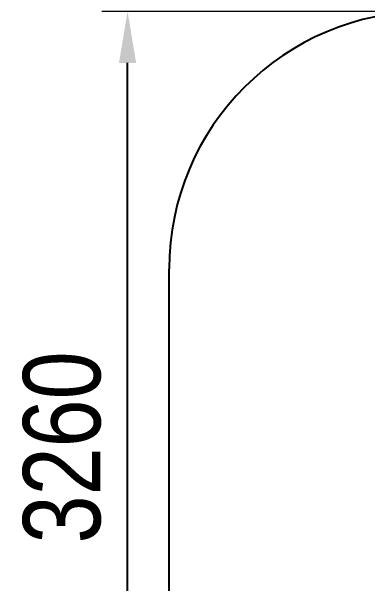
# Model space of a CAD drawing. Header units: millimetres. Extents: x -2362 to 2069, y -2099 to 1728.
# Drawn here: x -2362 to -981, y -493 to 1728 of the extents above; entities that cross this region are included whole.
import ezdxf

# ---------------------------------------------------------------- set-up
doc = ezdxf.new("R2010")
doc.units = ezdxf.units.MM
doc.layers.add('DIKOM_ЗОНА', color=90, linetype='Continuous')
doc.layers.add('DIKOM_РАЗМЕР_ЗОНА', color=7, linetype='Continuous')
doc.styles.add('style1', font='arialbd.ttf', dxfattribs={"width": 0.8})
doc.dimstyles.new('1-50', dxfattribs={"dimtxt": 300, "dimasz": 200, "dimexe": 100, "dimexo": 0, "dimgap": 100, "dimtad": 1, "dimtxsty": 'style1', "dimcen": 200, "dimclrd": 7, "dimclre": 7, "dimclrt": 7, "dimadec": 1, "dimazin": 2, "dimtfac": 1, "dimtmove": 0, "dimatfit": 2, "dimfxl": 0, "dimlwd": 25, "dimlwe": 18, "dimarcsym": 0})

# ---------------------------------------------------------------- blocks, each defined once
blk = doc.blocks.new('*D2')
at = {"layer": 'Defpoints', "color": 0, "transparency": 16777216}
for p in [(-1911.5, 1728), (-640.2, 1728), (-750, -1532)]:
    blk.add_point(p, dxfattribs=at)
at = {"layer": 'DIKOM_РАЗМЕР_ЗОНА', "color": 7, "lineweight": 18, "transparency": 16777216}
for p, q in [((-640.2, 1728), (-2011.5, 1728)), ((-750, -1532), (-2011.5, -1532))]:
    blk.add_line(p, q, dxfattribs=at)
at = {"layer": 'DIKOM_РАЗМЕР_ЗОНА', "color": 7, "lineweight": 25, "transparency": 16777216}
blk.add_line((-1911.5, -1332), (-1911.5, 1528), dxfattribs=at)
at = {"layer": 'DIKOM_РАЗМЕР_ЗОНА', "color": 7, "transparency": 16777216}
for points in [[(-1944.8, 1528), (-1878.2, 1528), (-1911.5, 1728)], [(-1944.8, -1332), (-1878.2, -1332), (-1911.5, -1532)]]:
    blk.add_solid(points, dxfattribs=at)
at = {"layer": 'DIKOM_РАЗМЕР_ЗОНА', "color": 7, "transparency": 16777216, "insert": (-2164.8, 35.2), "char_height": 300, "attachment_point": 5, "rotation": 90, "style": 'style1'}
blk.add_mtext('{\\fArial|b0|i0|c204|p34;3260}', dxfattribs=at)

msp = doc.modelspace()

# ---------------------------------------------------------------- linework, layer by layer
at = {"layer": 'DIKOM_ЗОНА', "color": 3}
msp.add_line((-1750.031, -532.032), (-1750.031, 727.968), dxfattribs=at)
msp.add_arc((-750.031, 727.968), 1000, 90, 180, dxfattribs=at)

# ---------------------------------------------------------------- dimensions: what is measured, and where the dimension line sits
at = {"layer": 'DIKOM_РАЗМЕР_ЗОНА'}
dim = msp.add_linear_dim(base=(-1911.5, 1727.968), p1=(-750.031, -1532.032), p2=(-640.23, 1727.968), angle=90, text='{\\fArial|b0|i0|c204|p34;<>}', dimstyle='1-50', dxfattribs=at)
dim.commit()
dim.dimension.update_dxf_attribs({"geometry": '*D2', "text_midpoint": (-1911.5, 35.248), "dimtype": 160})

doc.saveas('drawing.dxf')
